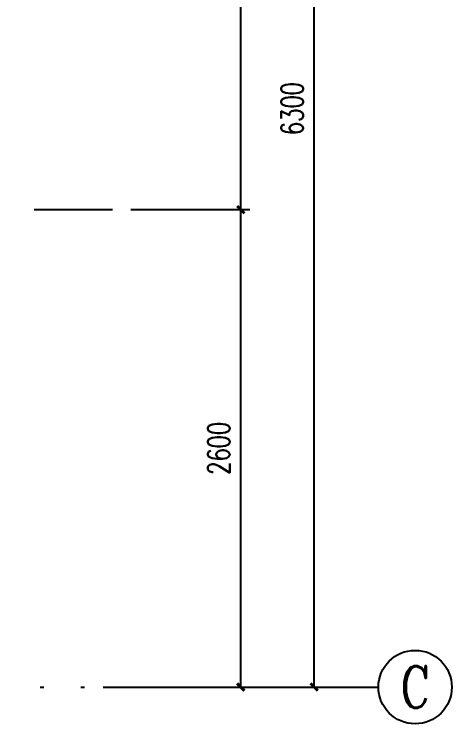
# Model space of a CAD drawing. Extents: x 6128144 to 12201635, y -1670122 to -706096.
# Drawn here: x 6224086 to 6226471, y -741614 to -737750 of the extents above; entities that cross this region are included whole.
import ezdxf
from ezdxf.enums import TextEntityAlignment as Align

# ---------------------------------------------------------------- set-up
doc = ezdxf.new("R2010")
doc.units = 0
doc.header["$LTSCALE"] = 1000
doc.header["$MEASUREMENT"] = 0
doc.linetypes.add('DOTE', pattern=[2.42, 2, -0.2, 0.02, -0.2])
doc.layers.get('0').update_dxf_attribs({"linetype": 'CONTINUOUS'})
doc.layers.get('Defpoints').update_dxf_attribs({"linetype": 'CONTINUOUS'})
for name, color, linetype in [('AXIS', 3, 'CONTINUOUS'), ('AXIS_TEXT', 7, 'CONTINUOUS'), ('DOTE', 252, 'CONTINUOUS'), ('PUB_DIM', 3, 'CONTINUOUS')]:
    doc.layers.add(name, color=color, linetype=linetype)
doc.styles.add('_TCH_AXIS', font='COMPLEX', dxfattribs={"bigfont": 'GBCBIG'})
doc.styles.add('_TCH_DIM_T3', font='SIMPLEX', dxfattribs={"width": 0.705882, "bigfont": 'GBCBIG'})
doc.styles.add('COMPLEX', font='COMPLEX')
doc.dimstyles.new('_TCH_ARCH&&50', dxfattribs={"dimtxt": 119, "dimasz": 40, "dimexe": 50, "dimexo": 100, "dimgap": 60.5, "dimtad": 1, "dimdec": 0, "dimzin": 0, "dimdsep": 46, "dimtxsty": '_TCH_DIM_T3', "dimblk": 'ARCHTICK', "dimcen": 0.09, "dimclrt": 7, "dimazin": 2, "dimtfac": 1, "dimtdec": 0, "dimtix": 1, "dimtmove": 2, "dimatfit": 3, "dimfxl": 0, "dimtolj": 1, "dimtzin": 0, "dimarcsym": 0})

# ---------------------------------------------------------------- blocks, each defined once
blk = doc.blocks.new('_AXISO')
blk.add_circle((0, 0), 0.5)
at = {"layer": 'AXIS_TEXT', "style": 'COMPLEX', "width": 1.041667}
blk.add_attdef('A', text='', height=0.56, dxfattribs=at).set_placement((-0.25, -0.28), (0.25, -0.28), align=Align.FIT)
blk = doc.blocks.new('_ArchTick')
at = {"color": 0, "linetype": 'ByBlock', "const_width": 0.4}
blk.add_lwpolyline([(-0.5, -0.5), (0.5, 0.5)], dxfattribs=at)
blk = doc.blocks.new('*D2243')
at = {"layer": 'Defpoints', "color": 0}
for p in [(6224621.2, -738813.6), (6225321.2, -738813.6), (6224621.2, -741413.6)]:
    blk.add_point(p, dxfattribs=at)
at = {"layer": 'PUB_DIM', "color": 0, "lineweight": -2}
for p, q in [((6224721.2, -738813.6), (6225371.2, -738813.6)), ((6225321.2, -741413.6), (6225321.2, -738813.6)), ((6224721.2, -741413.6), (6225371.2, -741413.6))]:
    blk.add_line(p, q, dxfattribs=at)
at = {"layer": 'PUB_DIM', "color": 0, "lineweight": -2, "xscale": 40, "yscale": 40, "zscale": 40}
for p, rotation in [((6225321.2, -738813.6), 90), ((6225321.2, -741413.6), 270)]:
    blk.add_blockref('_ArchTick', p, dxfattribs=dict(at, rotation=rotation))
at = {"layer": 'PUB_DIM', "color": 7, "insert": (6225201.2, -740113.6), "char_height": 119, "attachment_point": 5, "rotation": 90, "style": '_TCH_DIM_T3'}
blk.add_mtext('\\A1;2600', dxfattribs=at)
blk = doc.blocks.new('*D2244')
at = {"layer": 'Defpoints', "color": 0}
for p in [(6224621.2, -735113.6), (6225321.2, -735113.6), (6224621.2, -738813.6)]:
    blk.add_point(p, dxfattribs=at)
at = {"layer": 'PUB_DIM', "color": 0, "lineweight": -2}
for p, q in [((6224721.2, -735113.6), (6225371.2, -735113.6)), ((6225321.2, -738813.6), (6225321.2, -735113.6)), ((6224721.2, -738813.6), (6225371.2, -738813.6))]:
    blk.add_line(p, q, dxfattribs=at)
at = {"layer": 'PUB_DIM', "color": 0, "lineweight": -2, "xscale": 40, "yscale": 40, "zscale": 40}
for p, rotation in [((6225321.2, -735113.6), 90), ((6225321.2, -738813.6), 270)]:
    blk.add_blockref('_ArchTick', p, dxfattribs=dict(at, rotation=rotation))
at = {"layer": 'PUB_DIM', "color": 7, "insert": (6225201.2, -736963.6), "char_height": 119, "attachment_point": 5, "rotation": 90, "style": '_TCH_DIM_T3'}
blk.add_mtext('\\A1;3700', dxfattribs=at)
blk = doc.blocks.new('*D2245')
at = {"layer": 'AXIS', "color": 0, "lineweight": -2}
for p, q in [((6224721.2, -735113.6), (6225771.2, -735113.6)), ((6225721.2, -741413.6), (6225721.2, -735113.6)), ((6224721.2, -741413.6), (6225771.2, -741413.6))]:
    blk.add_line(p, q, dxfattribs=at)
at = {"layer": 'Defpoints', "color": 0}
for p in [(6224621.2, -735113.6), (6225721.2, -735113.6), (6224621.2, -741413.6)]:
    blk.add_point(p, dxfattribs=at)
at = {"layer": 'AXIS', "color": 0, "lineweight": -2, "xscale": 40, "yscale": 40, "zscale": 40}
for p, rotation in [((6225721.2, -735113.6), 90), ((6225721.2, -741413.6), 270)]:
    blk.add_blockref('_ArchTick', p, dxfattribs=dict(at, rotation=rotation))
at = {"layer": 'AXIS', "color": 7, "insert": (6225601.2, -738263.6), "char_height": 119, "attachment_point": 5, "rotation": 90, "style": '_TCH_DIM_T3'}
blk.add_mtext('\\A1;6300', dxfattribs=at)

msp = doc.modelspace()

# ---------------------------------------------------------------- linework, layer by layer
at = {"layer": 'AXIS', "color": 0}
msp.add_line((6224571.2, -741413.6), (6226071.2, -741413.6), dxfattribs=at)
at = {"layer": 'DOTE', "linetype": 'DOTE'}
for p, q in [((6214515.8, -738813.6), (6224621.2, -738813.6)), ((6214768.5, -741413.6), (6224468.5, -741413.6))]:
    msp.add_line(p, q, dxfattribs=at)

# ---------------------------------------------------------------- block references
at = {"layer": 'AXIS', "color": 0}
ref = msp.add_blockref('_AXISO', (6226271.2, -741413.6), dxfattribs=dict(at, xscale=400, yscale=400, zscale=400))
ref.add_attrib('A', 'C', dxfattribs={"layer": 'AXIS_TEXT', "color": 0, "height": 227.8, "style": '_TCH_AXIS'}).set_placement((6226189.9, -741527.5), (6226352.6, -741527.5), align=Align.FIT)

# ---------------------------------------------------------------- dimensions: what is measured, and where the dimension line sits
dim = msp.add_aligned_dim(p1=(6224621.2, -741413.6), p2=(6224621.2, -735113.6), distance=-1100, dimstyle='_TCH_ARCH&&50', dxfattribs=at)
dim.commit()
dim.dimension.update_dxf_attribs({"geometry": '*D2245', "text_midpoint": (6225601.2, -738263.6)})
at = {"layer": 'PUB_DIM', "color": 0}
for p1, p2, picture, middle in [((6224621.2, -738813.6), (6224621.2, -735113.6), '*D2244', (6225201.2, -736963.6)), ((6224621.2, -741413.6), (6224621.2, -738813.6), '*D2243', (6225201.2, -740113.6))]:
    dim = msp.add_aligned_dim(p1=p1, p2=p2, distance=-700, dimstyle='_TCH_ARCH&&50', dxfattribs=at)
    dim.commit()
    dim.dimension.update_dxf_attribs({"geometry": picture, "text_midpoint": middle})

doc.saveas('drawing.dxf')
